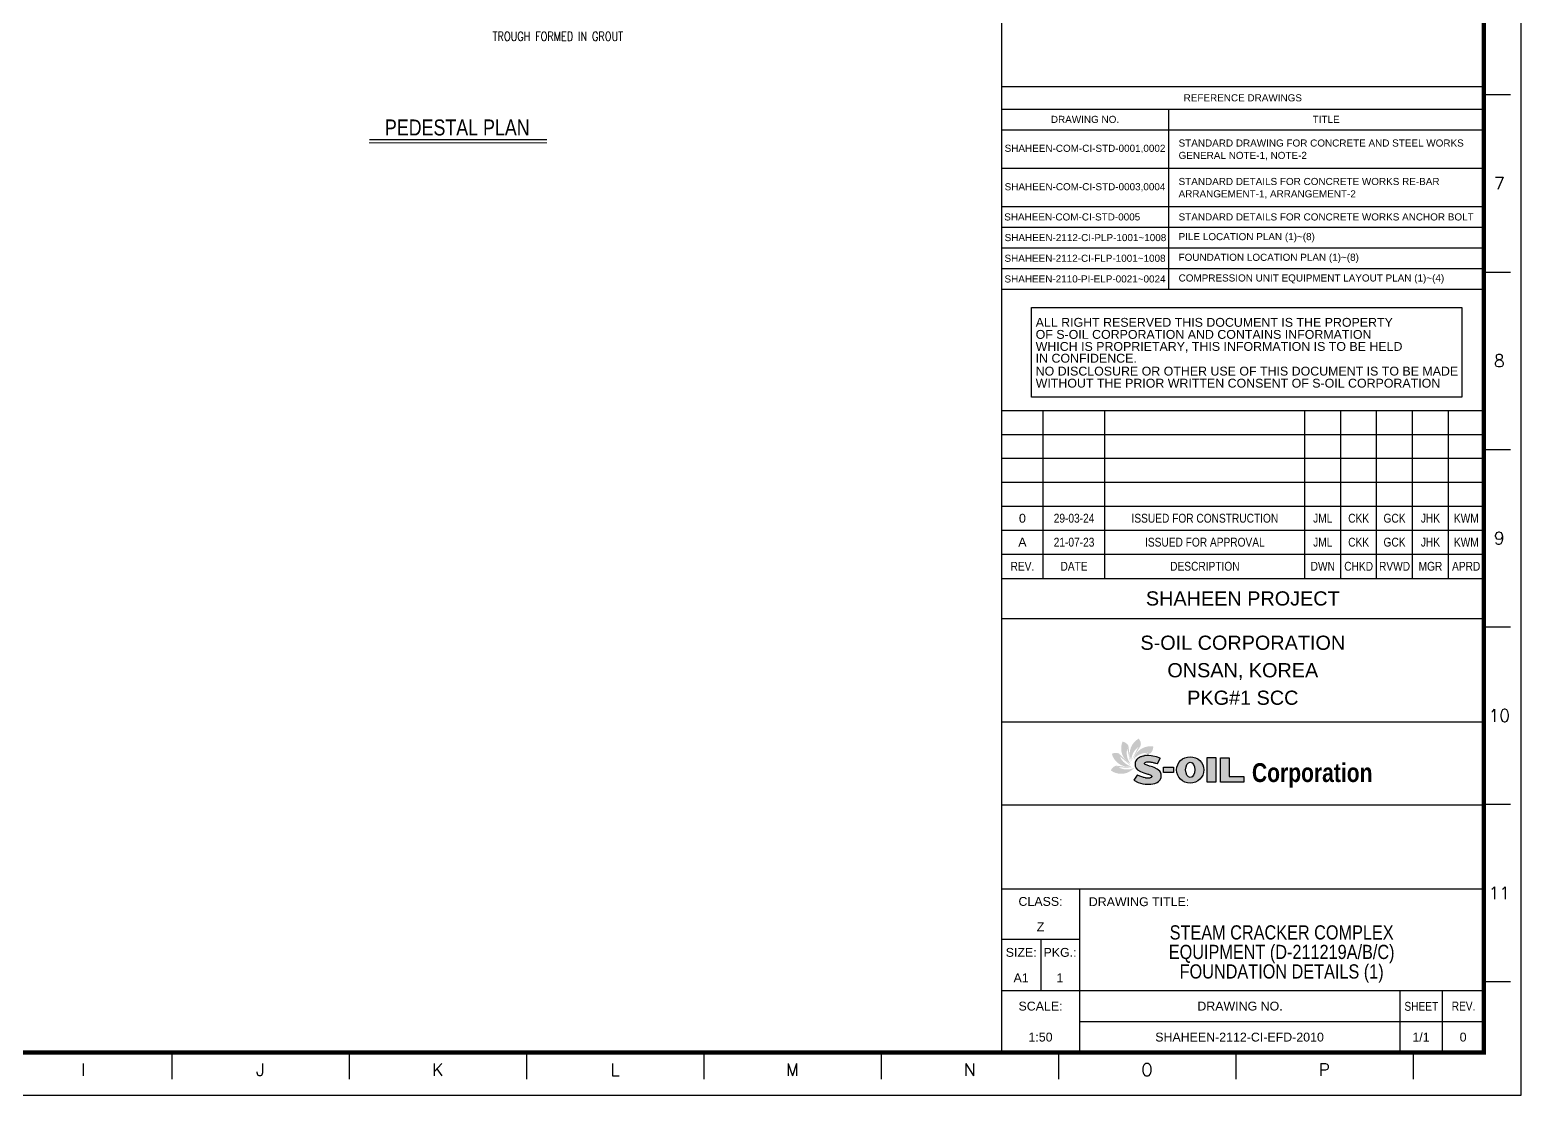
# Model space of a CAD drawing. Extents: x 56360 to 98410, y 15090 to 44790.
# Drawn here: x 77385 to 98410, y 15090 to 30103 of the extents above; entities that cross this region are included whole.
import ezdxf
from ezdxf.enums import TextEntityAlignment as Align

# ---------------------------------------------------------------- set-up
doc = ezdxf.new("R2010")
doc.units = 0
doc.header["$LTSCALE"] = 50
doc.layers.add('BORDER', color=7, linetype='Continuous')
doc.layers.add('Text', color=2, linetype='Continuous')
doc.layers.add('Title', color=3, linetype='Continuous', lineweight=20)
doc.styles.add('Arial', font='arial.ttf', dxfattribs={"width": 0.8})
doc.styles.add('Arial_N', font='ARIALN.TTF')
doc.styles.add('Logo', font='ARIALNB.TTF', dxfattribs={"width": 0.8})
doc.styles.add('ROMANS', font='romans.shx', dxfattribs={"width": 0.8, "bigfont": 'ghs.shx'})
doc.styles.add('SIMPLEX', font='SIMPLEX8.SHX')
doc.styles.get("Standard").update_dxf_attribs({"font": 'arial.ttf'})

# ---------------------------------------------------------------- blocks, each defined once
blk = doc.blocks.new('S-OIL logo')
at = {"layer": 'BORDER', "true_color": 0xffb400}
h = blk.add_hatch(color=40, dxfattribs=at)
edge = h.paths.add_edge_path()
edge.add_ellipse((11.49, 12.61), major_axis=(2.8, 0), ratio=0.999998, start_angle=-46.7928, end_angle=1.9943)
edge.add_line((14.29, 12.71), (14.2, 12.82))
edge.add_ellipse((13.31, 7.11), major_axis=(-5.77, 0), ratio=0.999998, start_angle=261.2142, end_angle=296.821)
edge.add_ellipse((13.31, 7.11), major_axis=(-5.77, 0), ratio=0.999998, start_angle=-63.1789, end_angle=-13.2371)
edge.add_ellipse((12.22, 5.04), major_axis=(-5.65, 0), ratio=0.999998, start_angle=268.0832, end_angle=323.1492, ccw=False)
edge.add_ellipse((12.22, 5.04), major_axis=(-5.65, 0), ratio=0.999998, start_angle=257.8306, end_angle=268.0832, ccw=False)
edge = h.paths.add_edge_path()
edge.add_ellipse((7.34, 13.57), major_axis=(2.8, 0), ratio=0.999998, start_angle=-8.7211, end_angle=40.0659)
edge.add_line((9.49, 15.38), (9.34, 15.4))
edge.add_ellipse((12.17, 10.37), major_axis=(5.77, 0), ratio=0.999998, start_angle=119.2857, end_angle=154.8925)
edge.add_ellipse((12.17, 10.37), major_axis=(-5.77, 0), ratio=0.999998, start_angle=-25.1073, end_angle=24.8345)
edge.add_ellipse((12.58, 8.06), major_axis=(5.65, 0), ratio=0.999998, start_angle=126.1547, end_angle=181.2208, ccw=False)
edge.add_ellipse((12.58, 8.06), major_axis=(5.65, 0), ratio=0.999998, start_angle=115.9007, end_angle=126.1532, ccw=False)
edge = h.paths.add_edge_path()
edge.add_ellipse((11.03, 10.62), major_axis=(5.65, 0), ratio=0.999998, start_angle=154.2284, end_angle=164.481, ccw=False)
edge.add_ellipse((3.5, 11.69), major_axis=(2.8, 0), ratio=0.999998, start_angle=29.6064, end_angle=78.3934)
edge.add_line((4.07, 14.44), (3.94, 14.37))
edge.add_ellipse((9.28, 12.17), major_axis=(-5.77, 0), ratio=0.999998, start_angle=-22.3866, end_angle=13.2202)
edge.add_ellipse((9.28, 12.17), major_axis=(-5.77, 0), ratio=0.999998, start_angle=13.2202, end_angle=63.162)
edge.add_ellipse((11.03, 10.62), major_axis=(-5.65, 0), ratio=0.999998, start_angle=-15.5177, end_angle=39.5483, ccw=False)
edge = h.paths.add_edge_path()
edge.add_ellipse((8.31, 11.62), major_axis=(5.65, 0), ratio=0.999998, start_angle=202.2309, end_angle=257.2969, ccw=False)
edge.add_ellipse((8.31, 11.62), major_axis=(5.65, 0), ratio=0.999998, start_angle=191.9775, end_angle=202.23, ccw=False)
edge.add_ellipse((1.7, 7.86), major_axis=(2.8, 0), ratio=0.999998, start_angle=67.355, end_angle=116.1421)
edge.add_line((0.47, 10.38), (0.41, 10.25))
edge.add_ellipse((5.98, 11.78), major_axis=(-5.77, 0), ratio=0.999998, start_angle=15.3621, end_angle=50.9689)
edge.add_ellipse((5.98, 11.78), major_axis=(-5.77, 0), ratio=0.999998, start_angle=50.9689, end_angle=100.9107)
edge = h.paths.add_edge_path()
edge.add_ellipse((3.5, 9.39), major_axis=(5.77, 0), ratio=0.999998, start_angle=269.6065, end_angle=319.5483)
edge.add_ellipse((5.42, 10.73), major_axis=(5.65, 0), ratio=0.999998, start_angle=240.8687, end_angle=295.9347, ccw=False)
edge.add_ellipse((5.42, 10.73), major_axis=(5.65, 0), ratio=0.999998, start_angle=230.6143, end_angle=240.8668, ccw=False)
edge.add_ellipse((2.6, 3.67), major_axis=(2.8, 0), ratio=0.999998, start_angle=105.9927, end_angle=154.7797)
edge.add_line((0.07, 4.86), (0.1, 4.72))
edge.add_ellipse((3.5, 9.39), major_axis=(-5.77, 0), ratio=0.999998, start_angle=53.9998, end_angle=89.6067)
at = {"layer": 'BORDER', "true_color": 0x005f28}
h = blk.add_hatch(color=118, dxfattribs=at)
h.dxf.hatch_style = 1
h.paths.add_polyline_path([(11.56, 7.44), (11.77, 7.52), (12.13, 7.65), (13.21, 7.65), (13.43, 7.58), (13.93, 7.51), (14.22, 7.44), (14.52, 7.37), (14.81, 7.3), (15.04, 7.23), (15.59, 7.08), (15.7, 7.09), (15.77, 7.16), (16.66, 8.74), (16.67, 8.94), (15.43, 9.3), (14.2, 9.59), (13.56, 9.66), (12.77, 9.73), (12.28, 9.74), (11.41, 9.67), (10.98, 9.59), (10.41, 9.45), (10.19, 9.38), (9.97, 9.31), (9.83, 9.24), (9.69, 9.16), (9.54, 9.09), (9.4, 9.02), (9.26, 8.94), (9.18, 8.87), (9.11, 8.81), (8.61, 8.38), (8.39, 8.02), (8.17, 7.44), (8.18, 6.36), (8.24, 6.15), (8.32, 5.93), (8.39, 5.79), (8.46, 5.63), (8.91, 5.13), (9.07, 4.97), (9.97, 4.42), (11.13, 3.99), (12.48, 3.56), (12.71, 3.49), (12.92, 3.41), (13.28, 3.28), (13.5, 3.14), (13.58, 3.06), (13.64, 2.99), (13.71, 2.91), (13.78, 2.85), (13.78, 2.65), (13.71, 2.55), (13.57, 2.41), (13.43, 2.34), (13.28, 2.28), (13.15, 2.2), (12.64, 2.21), (11.83, 2.21), (11.69, 2.27), (11.28, 2.35), (10.99, 2.42), (10.75, 2.49), (9.84, 2.85), (9.04, 3.2), (8.88, 3.2), (7.8, 1.46), (9.26, 0.68), (10.78, 0.26), (11.62, 0.12), (13.54, 0.12), (14.87, 0.4), (15.59, 0.7), (16.09, 1.05), (16.6, 1.57), (16.96, 2.44), (16.95, 3.56), (16.74, 4.15), (16.46, 4.56), (15.65, 5.22), (14.57, 5.72), (13.99, 5.94), (13.57, 6.07), (13.07, 6.22), (12.2, 6.51), (11.55, 6.8), (11.34, 7.01), (11.34, 7.22)])
h.paths.add_polyline_path([(17.77, 5.84), (17.77, 4.02), (21.05, 4.02), (21.05, 5.84)])
edge = h.paths.add_edge_path()
edge.add_ellipse((26.73, 4.93), major_axis=(-4.58, 0), ratio=0.968942, start_angle=0, end_angle=360)
edge = h.paths.add_edge_path(flags=16)
edge.add_ellipse((26.73, 4.93), major_axis=(0, 2.56), ratio=0.600001, start_angle=0, end_angle=360)
h.paths.add_polyline_path([(32.46, 0.84), (35.32, 0.84), (35.32, 9.08), (32.46, 9.08)])
h.paths.add_polyline_path([(36.9, 0.8), (44.71, 0.8), (44.71, 2.7), (39.77, 2.7), (39.77, 9.05), (36.9, 9.05)])
at = {"layer": 'BORDER', "color": 118, "true_color": 0x005f28}
for p, q in [((8.39, 8.02), (8.17, 7.44)), ((8.17, 7.44), (8.18, 6.36)), ((8.18, 6.36), (8.24, 6.15)), ((8.24, 6.15), (8.32, 5.93)), ((8.32, 5.93), (8.39, 5.79)), ((8.61, 8.38), (8.39, 8.02)), ((8.39, 5.79), (8.46, 5.63)), ((8.46, 5.63), (9.04, 4.99)), ((9.11, 8.81), (8.61, 8.38)), ((9.07, 4.97), (8.91, 5.13)), ((9.18, 8.87), (9.11, 8.81)), ((9.26, 8.94), (9.18, 8.87)), ((9.4, 9.02), (9.26, 8.94)), ((9.54, 9.09), (9.4, 9.02)), ((9.69, 9.16), (9.54, 9.09)), ((9.83, 9.24), (9.69, 9.16)), ((9.97, 9.31), (9.83, 9.24)), ((10.19, 9.38), (9.97, 9.31)), ((10.41, 9.45), (10.19, 9.38)), ((10.98, 9.59), (10.41, 9.45)), ((11.41, 9.67), (10.98, 9.59)), ((11.34, 7.22), (11.56, 7.44)), ((11.34, 7.01), (11.34, 7.22)), ((11.55, 6.8), (11.34, 7.01)), ((12.28, 9.74), (11.41, 9.67)), ((12.2, 6.51), (11.55, 6.8)), ((11.56, 7.44), (11.77, 7.52)), ((11.77, 7.52), (12.13, 7.65)), ((12.13, 7.65), (13.21, 7.65)), ((13.07, 6.22), (12.2, 6.51)), ((12.77, 9.73), (12.28, 9.74)), ((13.56, 9.66), (12.77, 9.73)), ((13.57, 6.07), (13.07, 6.22)), ((13.21, 7.65), (13.43, 7.58)), ((13.43, 7.58), (13.93, 7.51)), ((14.2, 9.59), (13.56, 9.66)), ((13.99, 5.94), (13.57, 6.07)), ((13.93, 7.51), (14.22, 7.44)), ((14.57, 5.72), (13.99, 5.94)), ((15.43, 9.3), (14.2, 9.59)), ((14.22, 7.44), (14.52, 7.37)), ((14.52, 7.37), (14.81, 7.3)), ((15.65, 5.22), (14.57, 5.72)), ((14.81, 7.3), (15.04, 7.23)), ((15.04, 7.23), (15.59, 7.08)), ((16.67, 8.94), (15.43, 9.3)), ((15.59, 7.08), (15.73, 7.09)), ((16.46, 4.56), (15.65, 5.22)), ((15.7, 7.09), (15.77, 7.16)), ((15.73, 7.09), (16.66, 8.74)), ((16.66, 8.74), (16.67, 8.94)), ((17.77, 5.84), (21.05, 5.84)), ((17.77, 4.02), (17.77, 5.84)), ((21.05, 5.84), (21.05, 4.02)), ((32.46, 9.08), (35.32, 9.08)), ((32.46, 0.84), (32.46, 9.08)), ((35.32, 9.08), (35.32, 0.84)), ((36.9, 9.05), (39.77, 9.05)), ((36.9, 0.8), (36.9, 9.05)), ((39.77, 9.05), (39.77, 2.7)), ((8.88, 3.2), (7.8, 1.46)), ((7.8, 1.46), (9.26, 0.68)), ((9.04, 3.2), (8.88, 3.2)), ((9.04, 4.99), (9.97, 4.42)), ((9.84, 2.85), (9.04, 3.2)), ((9.26, 0.68), (10.78, 0.26)), ((10.75, 2.49), (9.84, 2.85)), ((9.97, 4.42), (11.13, 3.99)), ((10.99, 2.42), (10.75, 2.49)), ((10.78, 0.26), (11.62, 0.12)), ((11.28, 2.35), (10.99, 2.42)), ((11.13, 3.99), (12.48, 3.56)), ((11.69, 2.27), (11.28, 2.35)), ((11.62, 0.12), (13.54, 0.12)), ((11.83, 2.21), (11.69, 2.27)), ((12.64, 2.21), (11.83, 2.21)), ((12.48, 3.56), (12.71, 3.49)), ((13.15, 2.2), (12.64, 2.21)), ((12.71, 3.49), (12.92, 3.41)), ((12.92, 3.41), (13.28, 3.28)), ((13.28, 2.28), (13.15, 2.2)), ((13.28, 3.28), (13.5, 3.14)), ((13.43, 2.34), (13.28, 2.28)), ((13.57, 2.41), (13.43, 2.34)), ((13.5, 3.14), (13.58, 3.06)), ((13.54, 0.12), (14.87, 0.4)), ((13.71, 2.55), (13.57, 2.41)), ((13.58, 3.06), (13.64, 2.99)), ((13.64, 2.99), (13.71, 2.91)), ((13.71, 2.91), (13.78, 2.85)), ((13.78, 2.65), (13.71, 2.55)), ((13.78, 2.85), (13.78, 2.65)), ((14.87, 0.4), (15.59, 0.7)), ((15.59, 0.7), (16.09, 1.05)), ((16.09, 1.05), (16.6, 1.57)), ((16.74, 4.15), (16.46, 4.56)), ((16.6, 1.57), (16.96, 2.44)), ((16.95, 3.56), (16.74, 4.15)), ((16.96, 2.44), (16.95, 3.56)), ((21.05, 4.02), (17.77, 4.02)), ((35.32, 0.84), (32.46, 0.84)), ((44.71, 0.8), (36.9, 0.8)), ((39.77, 2.7), (44.71, 2.7)), ((44.71, 2.7), (44.71, 0.8))]:
    blk.add_line(p, q, dxfattribs=at)
for major_axis, ratio in [((-4.58, 0), 0.968942), ((0, 2.56), 0.600001)]:
    blk.add_ellipse((26.73, 4.93), major_axis=major_axis, ratio=ratio, dxfattribs=at)
at = {"layer": 'BORDER', "color": 0, "style": 'Logo', "width": 0.978}
blk.add_text('Corporation', height=6.3229, dxfattribs=at).set_placement((47.48, 0.87))
blk = doc.blocks.new('Border_230703')
at = {"layer": 'BORDER'}
for p, q in [((13890.4, 240), (13890.4, 11640)), ((16610, 5640), (16760, 5640)), ((14830.5, 5558.9), (14830.5, 4542.9)), ((16610, 4640), (16760, 4640)), ((16610, 3640), (16760, 3640)), ((13890.4, 2913.4), (16610, 2913.4)), ((13890.4, 2686.7), (16610, 2686.7)), ((13890.4, 2686.7), (16610, 2686.7)), ((16610, 2640), (16760, 2640)), ((13890.4, 2104.1), (16610, 2104.1)), ((16610, 1634), (13890.4, 1634)), ((16610, 1640), (16760, 1640)), ((13890.4, 1163.9), (16610, 1163.9)), ((14328.6, 1163.9), (14328.6, 240)), ((14328.6, 876.7), (13890.4, 876.7)), ((14110.7, 876.7), (14110.7, 589.5)), ((13890.4, 589.5), (16610, 589.5)), ((16135.1, 589.5), (16135.1, 240)), ((16375.1, 589.5), (16375.1, 240)), ((16610, 640), (16760, 640)), ((14328.6, 414.7), (16610, 414.7)), ((9210, 240), (9210, 90)), ((10210, 240), (10210, 90)), ((11210, 240), (11210, 90)), ((12210, 240), (12210, 90)), ((13210, 240), (13210, 90)), ((14210, 240), (14210, 90)), ((15210, 240), (15210, 90)), ((16210, 240), (16210, 90))]:
    blk.add_line(p, q, dxfattribs=at)
at = {"layer": 'BORDER', "color": 7}
for p, q in [((13890.4, 5685.6), (16610, 5685.6)), ((13890.4, 5558.9), (16610, 5558.9)), ((13890.4, 5442.3), (16610, 5442.3)), ((13890.4, 5225.7), (16610, 5225.7)), ((13890.4, 5009), (16610, 5009)), ((13890.4, 4892.5), (16610, 4892.5)), ((13890.4, 4775.9), (16610, 4775.9)), ((13890.4, 4775.9), (16610, 4775.9)), ((13890.4, 4659.4), (16610, 4659.4)), ((13890.4, 4542.9), (16610, 4542.9))]:
    blk.add_line(p, q, dxfattribs=at)
at = {"layer": 'BORDER', "color": 7, "linetype": 'Continuous'}
for p, q in [((13890.4, 3860.1), (16610, 3860.1)), ((14124.3, 2913.4), (14124.3, 3860.1)), ((14472.8, 2913.4), (14472.8, 3860.1)), ((15599.8, 2913.4), (15599.8, 3860.1)), ((15802.3, 2913.4), (15802.3, 3860.1)), ((16004.7, 2913.4), (16004.7, 3860.1)), ((16207.1, 2913.4), (16207.1, 3860.1)), ((16409.5, 2913.4), (16409.5, 3860.1)), ((13890.4, 3725.1), (16610, 3725.1)), ((13890.4, 3590.2), (16610, 3590.2)), ((13890.4, 3455.2), (16610, 3455.2)), ((13890.4, 3320.3), (16610, 3320.3)), ((13890.4, 3185.3), (16610, 3185.3)), ((13890.4, 3049.4), (16610, 3049.4))]:
    blk.add_line(p, q, dxfattribs=at)
at = {"layer": 'BORDER'}
for points in [[(0, 0), (16820, 0), (16820, 11880), (0, 11880)], [(14058, 4440.8), (16485.1, 4440.8), (16485.1, 3935.4), (14058, 3935.4)]]:
    blk.add_lwpolyline(points, close=True, dxfattribs=at)
at = {"layer": 'BORDER', "color": 30, "const_width": 25}
blk.add_lwpolyline([(16610, 240), (210, 240), (210, 11640), (16610, 11640)], close=True, dxfattribs=at)
at = {"layer": 'BORDER', "linetype": 'Continuous', "xscale": 16.77278361555961, "yscale": 16.77278361555961, "zscale": 16.77278361555961}
blk.add_blockref('S-OIL logo', (14505.4, 1750.6), dxfattribs=at)
at = {"color": 3}
for s, p in [('Z', (14109.5, 948.5)), ('A1', (14000, 661.3)), ('1', (14219, 661.3))]:
    blk.add_text(s, height=50, dxfattribs=at).set_placement(p, align=Align.MIDDLE_CENTER)
at = {"layer": 'BORDER'}
for s, height, p in [('REFERENCE DRAWINGS', 40, (15250.2, 5622.2)), ('DRAWING NO.', 40, (14360.4, 5500.6)), ('TITLE', 40, (15720.2, 5500.6)), ('CLASS:', 50, (14109.5, 1092.1)), ('SIZE:', 50, (14000.6, 804.9)), ('PKG.:', 50, (14219.7, 804.9)), ('SCALE:', 50, (14109.5, 502.1)), ('DRAWING NO.', 50, (15234.4, 502.1))]:
    blk.add_text(s, height=height, dxfattribs=at).set_placement(p, align=Align.MIDDLE_CENTER)
for s, height, style, p in [('7', 70, 'SIMPLEX', (16696.7, 5140)), ('8', 70, 'SIMPLEX', (16696.7, 4140)), ('9', 70, 'SIMPLEX', (16696.7, 3140)), ('10', 70, 'SIMPLEX', (16696.7, 2140)), ('11', 70, 'SIMPLEX', (16696.7, 1140)), ('SHEET', 50, 'Arial_N', (16256.9, 500.8)), ('REV.', 50, 'Arial_N', (16495.1, 502.1)), ('I', 70, 'SIMPLEX', (8710, 143.4)), ('J', 70, 'SIMPLEX', (9710, 143.4)), ('K', 70, 'SIMPLEX', (10710, 143.4)), ('L', 70, 'SIMPLEX', (11710, 143.4)), ('M', 70, 'SIMPLEX', (12710, 143.4)), ('N', 70, 'SIMPLEX', (13710, 143.4)), ('O', 70, 'SIMPLEX', (14710, 143.4)), ('P', 70, 'SIMPLEX', (15710, 143.4))]:
    blk.add_text(s, height=height, dxfattribs=dict(at, style=style)).set_placement(p, align=Align.MIDDLE)
at = {"layer": 'BORDER', "color": 1}
for s, p in [('ALL RIGHT RESERVED THIS DOCUMENT IS THE PROPERTY', (14082.2, 4356.4)), ('OF S-OIL CORPORATION AND CONTAINS INFORMATION', (14082.2, 4288.5)), ('WHICH IS PROPRIETARY, THIS INFORMATION IS TO BE HELD', (14082.2, 4220.6)), ('IN CONFIDENCE. ', (14082.2, 4154.2)), ('WITHOUT THE PRIOR WRITTEN CONSENT OF S-OIL CORPORATION', (14082.2, 4013.6)), ('NO DISCLOSURE OR OTHER USE OF THIS DOCUMENT IS TO BE MADE', (14082.2, 4081.5))]:
    blk.add_text(s, height=50, dxfattribs=at).set_placement(p, align=Align.MIDDLE_LEFT)
at = {"layer": 'BORDER', "color": 1, "style": 'Arial_N'}
for s, p in [('REV.', (14007.4, 2981.4)), ('DATE', (14298.5, 2981.4)), ('DESCRIPTION', (15036.3, 2981.4)), ('DWN', (15701.1, 2981.4)), ('CHKD', (15903.5, 2981.4)), ('RVWD', (16105.9, 2981.4)), ('MGR', (16308.3, 2981.4)), ('APRD', (16509.8, 2981.4))]:
    blk.add_text(s, height=50, dxfattribs=at).set_placement(p, align=Align.MIDDLE)
at = {"layer": 'BORDER', "color": 3, "linetype": 'Continuous'}
for s, p in [('SHAHEEN PROJECT', (15250.2, 2800.1)), ('S-OIL CORPORATION', (15250.2, 2550.4)), ('ONSAN, KOREA', (15250.2, 2395.4)), ('PKG#1 SCC', (15250.2, 2240.4))]:
    blk.add_text(s, height=80, dxfattribs=at).set_placement(p, align=Align.MIDDLE_CENTER)
at = {"layer": 'BORDER'}
blk.add_text('DRAWING TITLE: ', height=50, dxfattribs=at).set_placement((14381.8, 1065.5))

msp = doc.modelspace()

# ---------------------------------------------------------------- linework, layer by layer
at = {"layer": 'Title'}
msp.add_line((82170.4, 28511.5), (84675, 28511.5), dxfattribs=at)
at = {"layer": 'Title', "const_width": 20}
msp.add_lwpolyline([(82170.4, 28556.5), (84675, 28556.5)], dxfattribs=at)

# ---------------------------------------------------------------- block references
at = {"xscale": 2.5, "yscale": 2.5, "zscale": 2.5}
msp.add_blockref('Border_230703', (56360, 15090), dxfattribs=at)

# ---------------------------------------------------------------- texts
at = {"layer": 'BORDER'}
for s, p in [('SHAHEEN-COM-CI-STD-0001,0002', (92261.1, 28434)), ('SHAHEEN-COM-CI-STD-0003,0004', (92261.1, 27892.4)), ('SHAHEEN-COM-CI-STD-0005', (92080.8, 27466.8)), ('SHAHEEN-2112-CI-PLP-1001~1008', (92267.2, 27175.5)), ('SHAHEEN-2112-CI-FLP-1001~1008', (92261.1, 26884.2)), ('SHAHEEN-2110-PI-ELP-0021~0024', (92261.1, 26592.8))]:
    msp.add_text(s, height=100, dxfattribs=at).set_placement(p, align=Align.MIDDLE_CENTER)
for s, p in [('STANDARD DRAWING FOR CONCRETE AND STEEL WORKS', (93580.4, 28508.3)), ('GENERAL NOTE-1, NOTE-2', (93580.4, 28334)), ('STANDARD DETAILS FOR CONCRETE WORKS RE-BAR', (93580.4, 27966.6)), ('ARRANGEMENT-1, ARRANGEMENT-2', (93580.4, 27792.4)), ('STANDARD DETAILS FOR CONCRETE WORKS ANCHOR BOLT', (93580.4, 27466.8)), ('PILE LOCATION PLAN (1)~(8)', (93580.4, 27189.3)), ('FOUNDATION LOCATION PLAN (1)~(8)', (93580.4, 26898)), ('COMPRESSION UNIT EQUIPMENT LAYOUT PLAN (1)~(4)', (93580.4, 26606.6))]:
    msp.add_text(s, height=100, dxfattribs=at).set_placement(p, align=Align.MIDDLE_LEFT)
at = {"layer": 'BORDER', "color": 1}
for s, p in [('0', (91378.4, 23220.7)), ('A', (91378.4, 22883.3))]:
    msp.add_text(s, height=125, dxfattribs=at).set_placement(p, align=Align.MIDDLE)
at = {"layer": 'BORDER', "color": 1, "style": 'Arial_N'}
for s, p in [('29-03-24', (92106.4, 23220.7)), ('ISSUED FOR CONSTRUCTION', (93950.8, 23220.7)), ('JML', (95612.6, 23220.7)), ('CKK', (96118.7, 23220.7)), ('GCK', (96624.8, 23220.7)), ('JHK', (97130.8, 23220.7)), ('KWM', (97636.9, 23220.7)), ('21-07-23', (92106.4, 22883.3)), ('ISSUED FOR APPROVAL', (93950.8, 22883.3)), ('JML', (95612.6, 22883.3)), ('CKK', (96118.7, 22883.3)), ('GCK', (96624.8, 22883.3)), ('JHK', (97130.8, 22883.3)), ('KWM', (97636.9, 22883.3))]:
    msp.add_text(s, height=125, dxfattribs=at).set_placement(p, align=Align.MIDDLE)
at = {"layer": 'BORDER', "color": 3, "style": 'Arial_N'}
for s, p in [('STEAM CRACKER COMPLEX', (95033.2, 17383.6)), ('EQUIPMENT (D-211219A/B/C)', (95033.2, 17108.6)), ('FOUNDATION DETAILS (1)', (95033.2, 16833.6))]:
    msp.add_text(s, height=200, dxfattribs=at).set_placement(p, align=Align.MIDDLE_CENTER)
at = {"layer": 'BORDER', "color": 3}
for s, p in [('1:50', (91633.8, 15908.4)), ('SHAHEEN-2112-CI-EFD-2010', (94439.6, 15908.5)), ('1/1', (96997.7, 15908.4)), ('0', (97591.4, 15908.4))]:
    msp.add_text(s, height=125, dxfattribs=at).set_placement(p, align=Align.MIDDLE_CENTER)
at = {"layer": 'Text', "style": 'ROMANS', "width": 0.8}
msp.add_text('TROUGH FORMED IN GROUT', height=125, dxfattribs=at).set_placement((83909.8, 29949.4, -41.3))
at = {"layer": 'Title', "style": 'Arial', "width": 0.8}
msp.add_text('PEDESTAL PLAN', height=225, dxfattribs=at).set_placement((83411.1, 28615), align=Align.CENTER)

doc.saveas('drawing.dxf')
